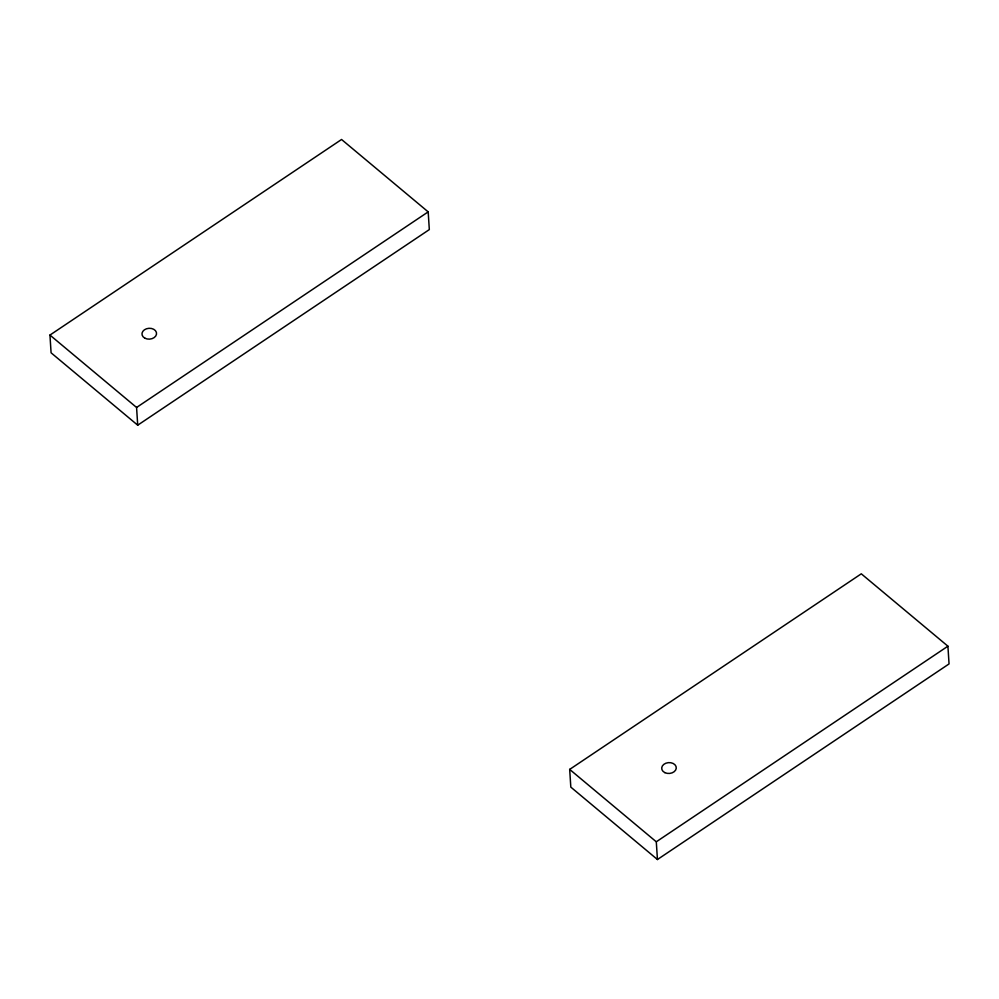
<?xml version="1.0" encoding="UTF-8"?>
<svg xmlns="http://www.w3.org/2000/svg" width="999" height="999" viewBox="0 0 999 999"><rect width="100%" height="100%" fill="white"/><g stroke="black" fill="none" stroke-linecap="round" stroke-linejoin="round"><path stroke-width="1.5" d="M49.95 335.077L341.558 139.485L428.184 211.875L429.32 229.595L137.712 425.187L51.086 352.809L49.95 335.077L136.576 407.467L137.712 425.187M136.576 407.467L428.184 211.875M569.68 769.405L861.288 573.813L947.914 646.191L949.05 663.923L657.442 859.515L570.816 787.125L569.68 769.405L656.293 841.795L657.442 859.515M656.293 841.795L947.914 646.191M144.805 338.149A7.305 5.432 -3.7 0 0 156.493 334.228A7.305 5.432 -3.7 0 0 146.491 328.771A7.305 5.432 -3.7 0 0 144.805 338.149M664.884 772.652A7.305 5.432 -3.7 0 0 676.261 768.231A7.305 5.432 -3.7 0 0 665.821 763.236A7.305 5.432 -3.7 0 0 664.884 772.652"/></g></svg>
